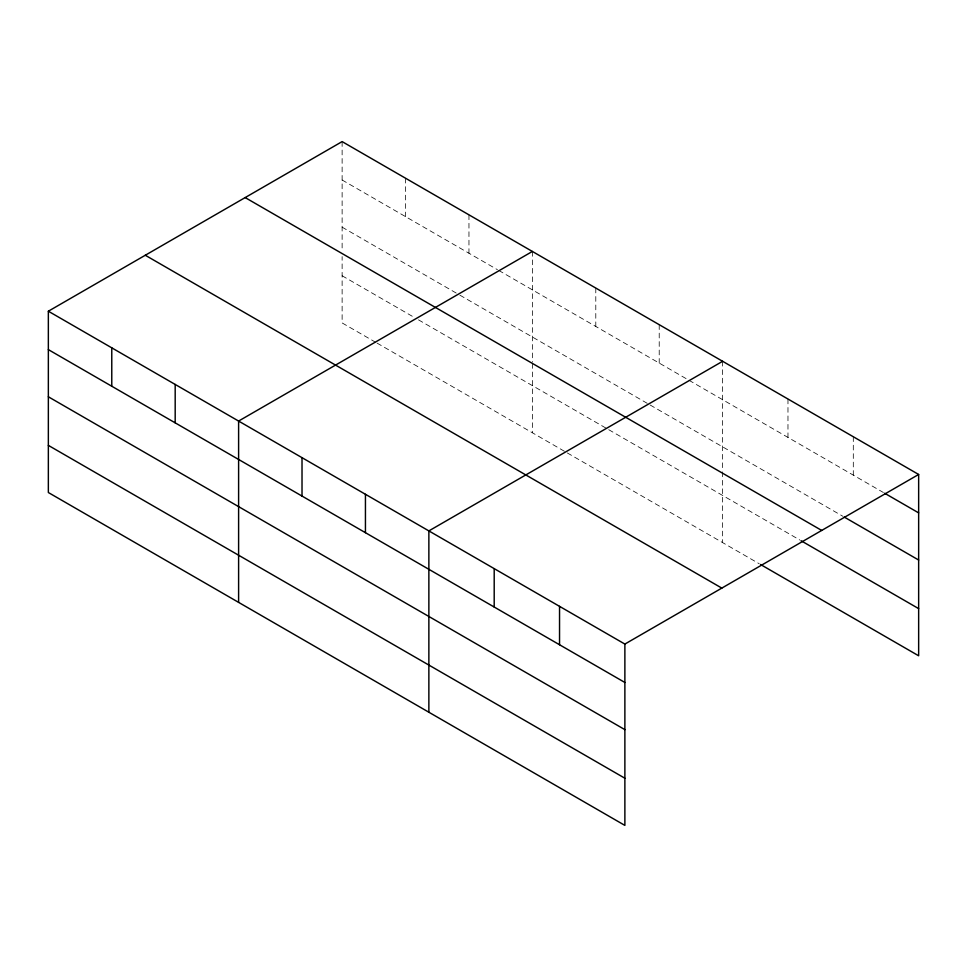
<?xml version="1.0" encoding="UTF-8"?>
<svg xmlns="http://www.w3.org/2000/svg" width="967" height="967" viewBox="0 0 967 967"><rect width="100%" height="100%" fill="white"/><g stroke="black" fill="none" stroke-linecap="round" stroke-linejoin="round"><path stroke-width="0.73" stroke-dasharray="4.83 3.63" d="M342.125 180.007L497.425 269.672M498.73 270.422L687.682 379.523M688.975 380.273L883.367 492.493M342.125 227.172L458.6 294.427M459.893 295.165L648.857 404.266M650.15 405.016L842.861 516.269M342.125 275.764L413.308 316.862M418.481 319.847L607.445 428.949M608.739 429.699L799.733 539.961M375.776 342.354L342.125 322.93L342.125 256.618M377.07 343.104L566.021 452.193M567.315 452.943L759.216 563.737M853.305 436.746L853.305 475.148M787.972 399.02L787.972 437.422M722.627 361.295L722.627 470.421M722.627 471.896L722.627 542.608M659.216 324.682L659.216 363.084M595.793 288.069L595.793 326.471M532.37 251.456L532.37 362.045M532.37 363.519L532.37 432.769M468.959 214.843L468.959 253.233M405.536 178.23L405.536 216.62M342.125 141.605L342.125 250.731"/><path stroke-width="1.45" d="M624.875 729.638L624.875 644.07L48.35 311.217L48.35 492.529L624.875 825.395L624.875 729.638L48.35 396.784M760.521 564.486L918.65 655.783L918.65 474.471L342.125 141.605L48.35 311.217M532.37 251.456L238.607 421.056L238.607 602.381M722.627 361.295L428.865 530.907L428.865 712.22M624.875 644.07L918.65 474.471M884.672 493.255L918.65 512.873M844.167 517.019L918.65 560.026M245.171 197.582L821.708 530.436M801.039 540.722L918.65 608.618M145.292 255.252L721.829 588.105M48.35 349.619L624.875 682.472M48.35 445.376L624.875 778.23M559.542 606.345L559.542 644.747M494.197 568.62L494.197 607.022M365.441 494.294L365.441 532.684M302.018 457.669L302.018 496.071M175.184 384.443L175.184 422.845M111.773 347.83L111.773 386.232"/></g></svg>
